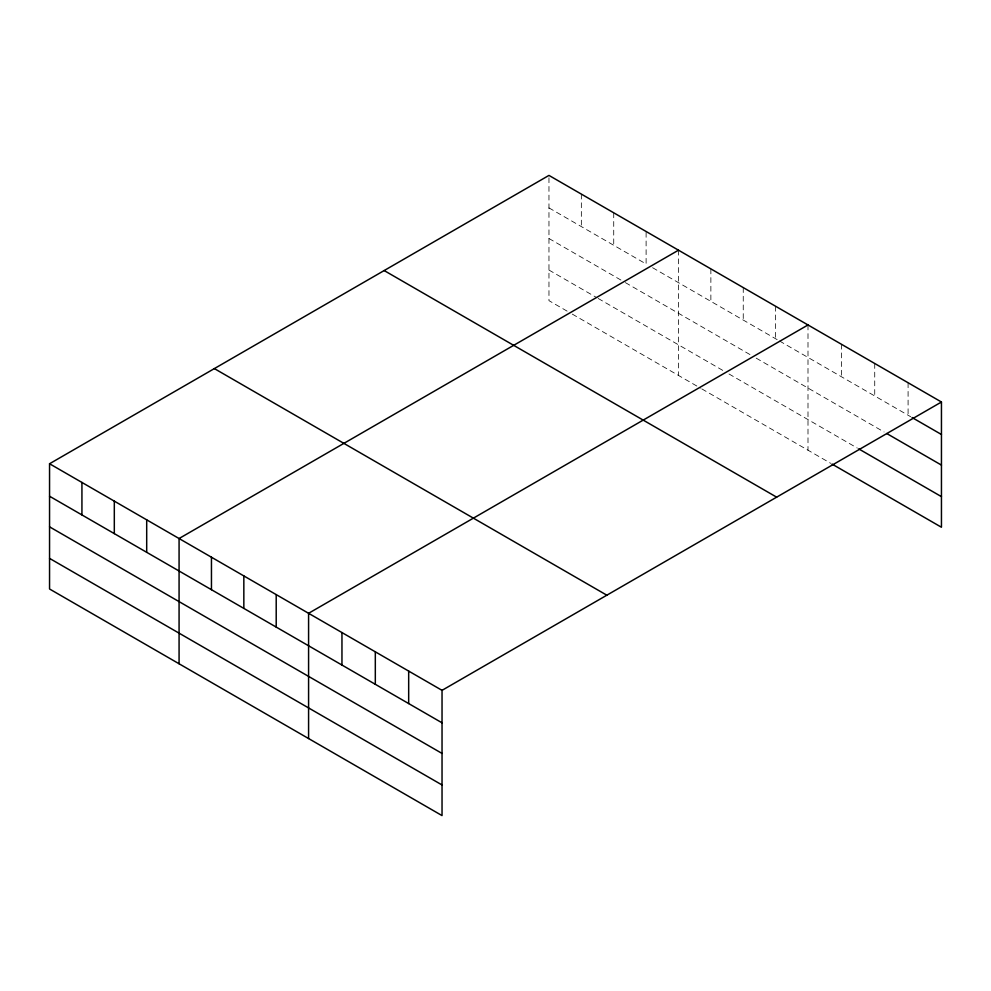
<?xml version="1.0" encoding="UTF-8"?>
<svg xmlns="http://www.w3.org/2000/svg" width="991" height="991" viewBox="0 0 991 991"><rect width="100%" height="100%" fill="white"/><g stroke="black" fill="none" stroke-linecap="round" stroke-linejoin="round"><path stroke-width="0.74" stroke-dasharray="4.96 3.72" d="M548.964 207.887L646.107 263.978L646.107 231.498M652.586 267.706L778.22 340.247M779.508 340.991L910.754 416.765M548.964 238.509L624.082 281.878M625.383 282.621L751.017 355.162M756.195 358.147L884.071 431.977M548.964 270.048L596.892 297.709M598.18 298.464L723.814 370.993M728.992 373.979L857.376 448.105M567.1 311.124L548.964 300.657L548.964 175.407M572.278 314.11L700.501 388.15M701.801 388.893L830.693 463.305M908.09 382.749L908.09 415.229M874.731 363.486L874.731 395.966M841.371 344.224L841.371 376.704M807.999 324.961L807.999 450.211M775.631 306.269L775.631 338.749M743.25 287.576L743.25 320.056M710.869 268.883L710.869 301.363M678.488 250.19L678.488 375.428M613.726 212.805L613.726 245.285M581.345 194.1L581.345 226.58"/><path stroke-width="1.49" d="M49.55 463.751L442.036 690.343L442.036 815.593L49.55 588.988L49.55 463.751L548.964 175.407L941.45 402.012L941.45 527.249L832.031 464.073M678.488 250.19L179.074 538.522L179.074 663.772M807.999 324.961L308.585 613.305L308.585 738.543M442.036 690.343L941.45 402.012M912.092 417.545L941.45 434.492M886.734 433.513L941.45 465.101M858.714 448.873L941.45 496.64M384.161 270.555L776.647 497.16M214.353 368.59L606.839 595.195M49.55 496.231L442.036 722.823M49.55 526.84L442.036 753.433M49.55 558.379L442.036 784.971M408.676 671.08L408.676 703.56M375.316 651.818L375.316 684.298M341.957 632.568L341.957 665.035M276.204 594.612L276.204 627.08M243.836 575.907L243.836 608.387M211.455 557.215L211.455 589.695M146.693 519.829L146.693 552.309M114.312 501.136L114.312 533.616M81.931 482.444L81.931 514.924"/></g></svg>
